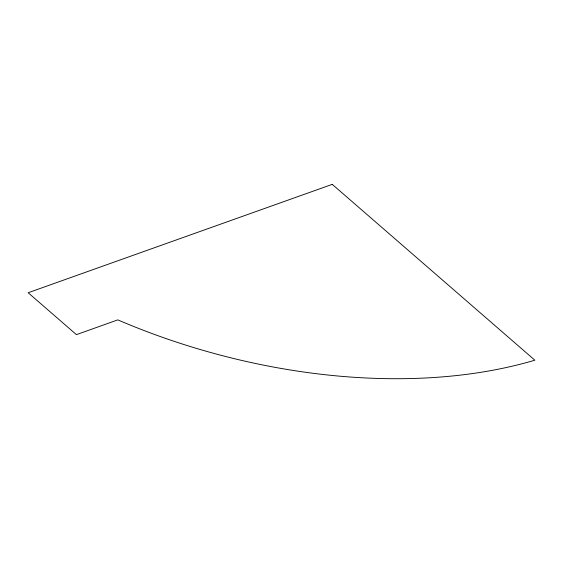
<?xml version="1.0" encoding="UTF-8"?>
<svg xmlns="http://www.w3.org/2000/svg" width="563" height="563" viewBox="0 0 563 563"><rect width="100%" height="100%" fill="white"/><g stroke="black" fill="none" stroke-linecap="round" stroke-linejoin="round"><path stroke-width="0.84" d="M332.254 184.361L28.15 292.739L76.42 334.633L117.822 319.875A429.865 248.403 15.8 0 0 534.85 360.2L332.254 184.361"/></g></svg>
